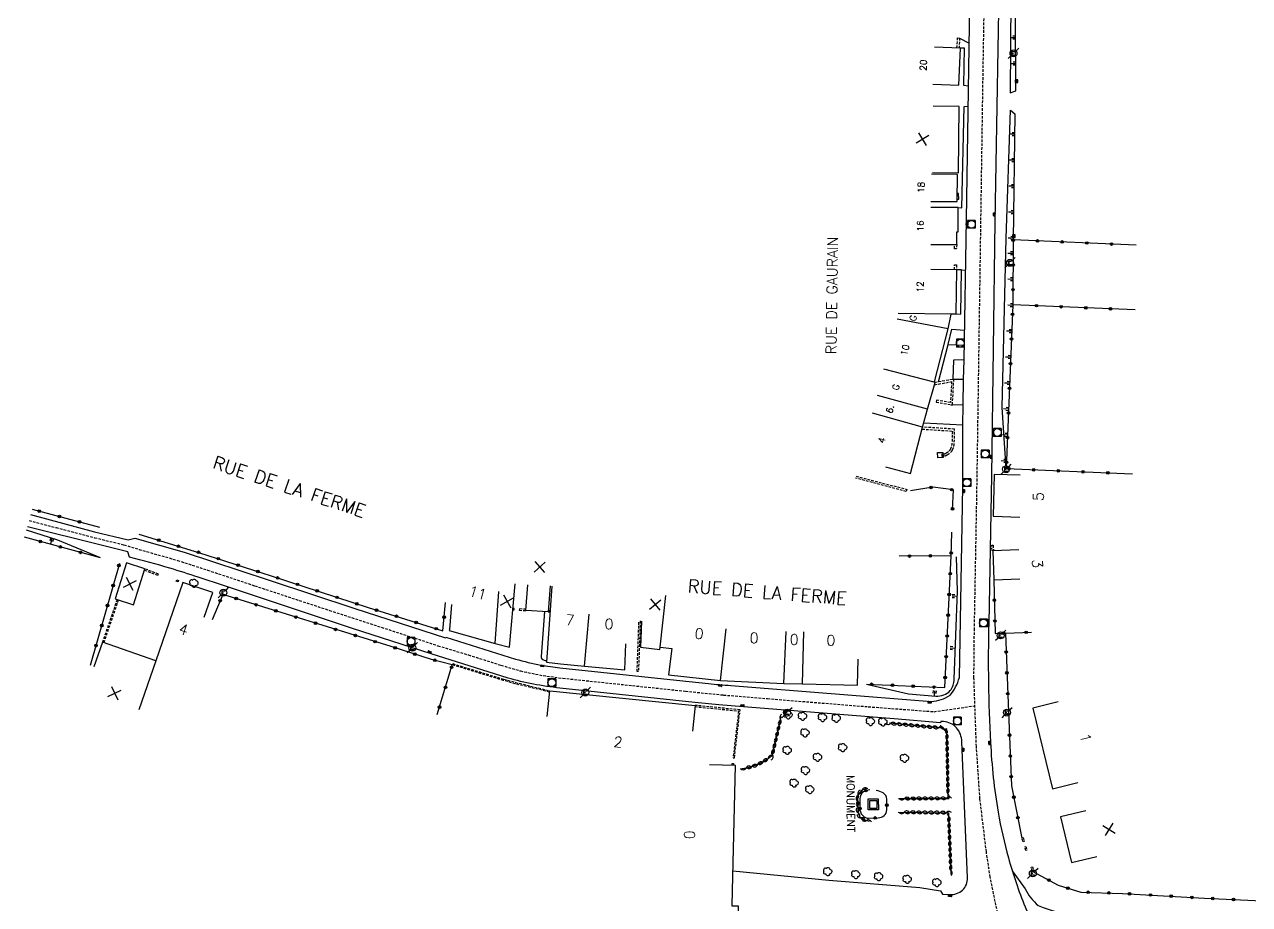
# Model space of a CAD drawing. Header units: millimetres. Extents: x 86000 to 87000, y 139999 to 141000.
# Drawn here: x 86379.5 to 86615, y 140101.5 to 140270.8 of the extents above; entities that cross this region are included whole.
import ezdxf
from ezdxf.enums import TextEntityAlignment as Align

# ---------------------------------------------------------------- set-up
doc = ezdxf.new("R2010")
doc.units = ezdxf.units.MM
doc.linetypes.add('DASHED', pattern=[0.75, 0.5, -0.25])
doc.layers.get('0').update_dxf_attribs({"linetype": 'CONTINUOUS'})
for name, color, linetype in [('W0001', 6, 'DASHED'), ('W0008', 7, 'CONTINUOUS'), ('W0100', 7, 'CONTINUOUS'), ('W0112', 1, 'DASHED'), ('W0211', 2, 'CONTINUOUS'), ('W0300', 7, 'CONTINUOUS'), ('W0310', 3, 'CONTINUOUS'), ('W0322', 7, 'CONTINUOUS'), ('W0330', 7, 'CONTINUOUS'), ('W0334', 7, 'CONTINUOUS'), ('W0400', 7, 'CONTINUOUS'), ('W0420', 7, 'CONTINUOUS'), ('W0471', 7, 'CONTINUOUS'), ('W0984', 7, 'CONTINUOUS'), ('W0989', 7, 'CONTINUOUS'), ('W0991', 7, 'CONTINUOUS'), ('W1102', 7, 'CONTINUOUS')]:
    doc.layers.add(name, color=color, linetype=linetype)
doc.styles.get("Standard").update_dxf_attribs({"font": 'romans.shx', "width": 0.85})

# ---------------------------------------------------------------- blocks, each defined once
blk = doc.blocks.new('T300')
for p, q in [((-0.8, 0.51), (-0.86, 0.34)), ((-0.86, 0.34), (-0.86, 0.17)), ((-0.86, 0.17), (-0.74, 0.06)), ((-0.69, 0.63), (-0.8, 0.51)), ((-0.8, -0.06), (-0.74, 0.06)), ((-0.74, 0.06), (-0.69, 0.11)), ((-0.57, 0.69), (-0.69, 0.63)), ((-0.46, 0.69), (-0.57, 0.69)), ((-0.29, 0.63), (-0.46, 0.69)), ((-0.29, 0.63), (-0.17, 0.74)), ((-0.23, 0.57), (-0.29, 0.63)), ((-0.17, 0.74), (-0.06, 0.8)), ((-0.06, 0.8), (0.06, 0.8)), ((0.06, 0.8), (0.23, 0.74)), ((0.23, 0.74), (0.34, 0.63)), ((0.34, 0.63), (0.4, 0.51)), ((0.46, 0.46), (0.34, 0.46)), ((0.4, 0.51), (0.4, 0.46)), ((0.57, 0.4), (0.46, 0.46)), ((0.57, 0.4), (0.69, 0.29)), ((0.69, 0.29), (0.74, 0.17)), ((0.74, 0.06), (0.69, -0.17)), ((0.74, 0.17), (0.74, 0.06)), ((-0.8, -0.17), (-0.8, -0.06)), ((-0.8, -0.23), (-0.8, -0.17)), ((-0.74, -0.34), (-0.8, -0.23)), ((-0.69, -0.4), (-0.74, -0.34)), ((-0.51, -0.46), (-0.69, -0.4)), ((-0.4, -0.46), (-0.51, -0.46)), ((-0.4, -0.46), (-0.34, -0.46)), ((-0.34, -0.46), (-0.34, -0.4)), ((-0.34, -0.51), (-0.34, -0.46)), ((-0.29, -0.63), (-0.34, -0.51)), ((-0.17, -0.74), (-0.29, -0.63)), ((-0.06, -0.8), (-0.17, -0.74)), ((0.06, -0.8), (-0.06, -0.8)), ((0.17, -0.74), (0.06, -0.8)), ((0.23, -0.69), (0.17, -0.74)), ((0.29, -0.46), (0.23, -0.46)), ((0.29, -0.63), (0.23, -0.69)), ((0.46, -0.4), (0.29, -0.46)), ((0.34, -0.51), (0.29, -0.63)), ((0.34, -0.51), (0.34, -0.46)), ((0.57, -0.34), (0.46, -0.4)), ((0.63, -0.29), (0.57, -0.34)), ((0.69, -0.17), (0.63, -0.29))]:
    blk.add_line(p, q)
blk = doc.blocks.new('T400')
for p, q in [((-0.15, 0.3), (0.15, 0.3)), ((-0.15, -0.25), (-0.15, 0.3)), ((-0.15, 0.15), (0.15, 0.15)), ((-0.15, 0), (0.15, 0)), ((0.15, 0.3), (0.15, -0.25)), ((-0.15, -0.15), (0.15, -0.15)), ((-0.15, -0.25), (-0.15, -0.3)), ((-0.15, -0.3), (0.15, -0.3)), ((0.15, -0.3), (0.15, -0.25))]:
    blk.add_line(p, q)
blk = doc.blocks.new('T420')
for p, q in [((0.75, 0.75), (-0.75, 0.75)), ((-0.75, 0.75), (-0.75, -0.75)), ((0.75, 0.75), (0.75, -0.75)), ((0.75, -0.75), (-0.75, -0.75))]:
    blk.add_line(p, q)
blk.add_ellipse((0, 0), major_axis=(-0.53, 0.53), ratio=1, start_param=3.926991, end_param=10.210176)
blk = doc.blocks.new('T471')
for p, q in [((-0.333334, 0.333334), (-0.333334, -0.333334)), ((-0.333334, 0.333334), (0.333334, 0.333334)), ((-0.333334, 0), (0, 0)), ((0.500001, 0.500001), (1.000002, 1.000002)), ((-0.500001, -0.500001), (-1.000002, -1.000002)), ((-0.333334, -0.333334), (0.333334, -0.333334))]:
    blk.add_line(p, q)
blk.add_ellipse((0, 0), major_axis=(0.471405, 0.471405), ratio=1, start_param=5.4977871438, end_param=11.780972451)
blk = doc.blocks.new('t211o')
at = {"color": 0, "linetype": 'Continuous'}
for p, q in [((-0.29, 0.5), (-0.29, 0)), ((0, 1), (0, 0)), ((0.29, 0.5), (0.29, 0))]:
    blk.add_line(p, q, dxfattribs=at)
blk = doc.blocks.new('t991o')
at = {"color": 0, "linetype": 'Continuous'}
for p, q in [((-1, 1), (1, -1)), ((-1, -1), (1, 1))]:
    blk.add_line(p, q, dxfattribs=at)
blk = doc.blocks.new('t322o')
at = {"color": 0, "linetype": 'Continuous'}
for radius in [0.25, 0.15]:
    blk.add_circle((0, 0), radius, dxfattribs=at)
blk = doc.blocks.new('t310o')
at = {"color": 0, "linetype": 'Continuous'}
for centre, start, end in [((-0.5, 0.38), 216.8699, 323.1304), ((0.5, -0.37), 36.8699, 143.1303)]:
    blk.add_arc(centre, 0.625, start, end, dxfattribs=at)
blk = doc.blocks.new('t330o')
at = {"color": 0, "linetype": 'Continuous'}
for p, q in [((0.25, -0.25), (-0.25, 0.25)), ((-0.25, -0.25), (0.25, 0.25)), ((-0.25, 0.25), (-0.25, -0.25)), ((0.25, 0.25), (-0.25, 0.25)), ((0.25, -0.25), (0.25, 0.25)), ((-0.25, -0.25), (0.25, -0.25)), ((-0.25, -0.25), (-0.25, -0.25))]:
    blk.add_line(p, q, dxfattribs=at)
blk = doc.blocks.new('t112o')
at = {"color": 0, "linetype": 'Continuous'}
for p, q in [((-0.5, 0.5), (0.5, 0.5)), ((-0.5, -0.5), (-0.5, 0.5)), ((0.5, 0.5), (0.5, -0.5)), ((0.5, -0.5), (-0.5, -0.5))]:
    blk.add_line(p, q, dxfattribs=at)

msp = doc.modelspace()

# ---------------------------------------------------------------- linework, layer by layer
at = {"layer": 'W0001', "flags": 128}
msp.add_lwpolyline([(86562.65, 140182.92), (86563.83, 140263.14), (86564.52, 140302.68), (86564.68, 140311.73), (86564.76, 140317.26), (86564.7, 140323.69), (86564.3, 140328.81), (86563.52, 140334.78), (86562.13, 140342.09), (86560.44, 140348.3), (86558.3, 140355.4), (86555.72, 140363.91), (86553.09, 140372.53), (86551.64, 140377.3), (86549.77, 140383.62), (86547.82, 140391.01), (86546.53, 140397.27), (86545.09, 140405.11), (86544.1, 140411.42), (86542.91, 140421.57), (86542.34, 140428.96), (86541.85, 140435.73), (86541.21, 140444.55), (86540.24, 140457.79), (86538.99, 140474.91), (86537.18, 140500.9), (86537.34, 140512.69), (86535.94, 140540.97), (86535.68, 140556.5), (86535.74, 140574.01), (86536.18, 140588.89), (86537.29, 140607.4), (86538.44, 140621.17), (86538.57, 140630.74), (86540.52, 140646.87), (86542.56, 140661.05), (86543.12, 140667.77), (86555.59, 140739.16), (86555.2, 140744), (86566.12, 140805.68), (86567.9, 140808.66), (86577.03, 140862.08), (86580.98, 140884.91), (86580.5, 140888.39), (86588.86, 140937.94)], dxfattribs=at)
at = {"layer": 'W0001'}
for points in [[(86609.77, 140000), (86596.55, 140032.68), (86593.11, 140041.02), (86583.83, 140064.17), (86577.84, 140078.94), (86568.61, 140090.15), (86567.18, 140096.93), (86565.17, 140106.76), (86564.43, 140111.59), (86563.2, 140121.78), (86562.52, 140131.89), (86562.04, 140145.07), (86562.13, 140154.28), (86562.38, 140167.87), (86562.65, 140182.92)], [(86380.34, 140175.34), (86385.55, 140173.97), (86392.95, 140172.04), (86398.6, 140170.67), (86401.52, 140169.78), (86408.89, 140167.68), (86414.67, 140165.8), (86423.77, 140162.78), (86438.1, 140158.06), (86458.98, 140151.26), (86464.85, 140149.48), (86471.09, 140147.51), (86474.82, 140146.41), (86479.2, 140145.5), (86482.99, 140145), (86506.58, 140142.51), (86513.88, 140141.77), (86522.35, 140141.07), (86541.73, 140139.52), (86554.38, 140138.56), (86562.23, 140139.7)]]:
    msp.add_lwpolyline(points, dxfattribs=at)
at = {"layer": 'W0008'}
for points in [[(86559.88, 140181.89), (86559.89, 140193.66), (86559.97, 140197.55), (86560.04, 140202.48), (86560.15, 140206.2), (86560.59, 140233.27), (86561.32, 140278.9)], [(86559.45, 140266.3), (86560.19, 140266.27), (86560.03, 140259.1), (86560.99, 140259.01)], [(86558.84, 140237.15), (86559.12, 140237.15), (86559.1, 140238.27), (86558.86, 140238.27)]]:
    msp.add_lwpolyline(points, dxfattribs=at)
at = {"layer": 'W0008', "flags": 128}
for points in [[(86566.84, 140277.15), (86566.07, 140232.97), (86565.42, 140183.95)], [(86559.29, 140268.17), (86561.14, 140267.2)], [(86559.03, 140235.54), (86559.74, 140235.51), (86560.14, 140255.03), (86560.92, 140255.06)], [(86558.65, 140215.1), (86559.53, 140215.04), (86559.64, 140223.55), (86560.44, 140223.54)], [(86559.64, 140223.55), (86558.75, 140223.56)], [(86555.22, 140202.01), (86557.06, 140209.19), (86557.81, 140212.13), (86560.21, 140211.98)], [(86557.06, 140209.19), (86560.16, 140209.1)], [(86560.11, 140206.24), (86558.13, 140206.19), (86558.01, 140202.55), (86560.07, 140202.51)], [(86559.97, 140197.55), (86557.91, 140197.6)], [(86559.89, 140193.66), (86552.39, 140194.09)], [(86380.65, 140176.52), (86392.93, 140173.14), (86399.39, 140171.66), (86400.66, 140171.98)], [(86399.67, 140168.31), (86399.34, 140169.29), (86394.22, 140170.63), (86380.02, 140174.15)], [(86515.69, 140107.97), (86534.13, 140106.13), (86551.66, 140104.74), (86555.64, 140104.11), (86556.02, 140103.45)]]:
    msp.add_lwpolyline(points, dxfattribs=at)
for points in [[(86565.42, 140183.95), (86564.89, 140155.62, 0.0192), (86565.23, 140132.66, 0.0287), (86566.68, 140119.21, 0.0246), (86568.68, 140110.44, 0.0295), (86571.88, 140101.01), (86574.97, 140093.48), (86579.43, 140082.45), (86587.7, 140062.09, 0.1435), (86590.61, 140059.04, 0.0513), (86592.86, 140057.72, 0.098), (86596.34, 140057.04, 0.0969), (86598.76, 140057.43), (86637.55, 140072.88), (86689.54, 140093.69, 0.0392), (86698.15, 140098.23, 0.0554), (86704.15, 140103.35, 0.0379), (86708.24, 140108.39, 0.0657), (86712.83, 140117.11), (86713.85, 140119.96), (86717.4, 140131.06)], [(86400.66, 140171.98), (86410.18, 140169.25), (86426.51, 140163.84), (86442.99, 140158.43), (86460.4, 140152.78), (86460.47, 140152.92), (86473.9, 140148.67, 0.0178), (86478.78, 140147.53, 0.0192), (86482.41, 140147.02), (86506.04, 140144.53, 0.0008), (86511, 140143.96, 0.0072), (86515.29, 140143.61), (86553.87, 140140.5, 0.1191), (86557.44, 140141.71, 0.1068), (86559.24, 140145.13), (86559.88, 140181.89)], [(86556.02, 140103.45), (86557.42, 140103.38, 0.1964), (86559.84, 140104.21, 0.2124), (86560.82, 140106.64), (86559.73, 140132.77, 0.1736), (86558.67, 140135.48, 0.2014), (86556.21, 140136.65), (86555.66, 140136.66), (86555.62, 140136.43), (86546.71, 140137.17), (86517.72, 140139.47), (86513, 140139.87), (86508.36, 140140.36), (86482.39, 140143.1, -0.0206), (86477.32, 140143.88, -0.0296), (86472.45, 140145.04), (86457.68, 140149.69), (86442.57, 140154.6), (86417.92, 140162.76), (86412.88, 140164.43, 0.0068), (86407.42, 140166.17, 0.0086), (86399.67, 140168.31)], [(86569.41, 140107.95), (86571.88, 140104.45, 0.0932), (86574.41, 140101.27, 0.1335), (86582.34, 140099.91), (86590.79, 140099.65), (86607.28, 140099.01), (86623.52, 140098.02), (86648.56, 140097.02), (86671.5, 140095.69), (86677.68, 140095.25), (86677.87, 140098.07), (86677.87, 140098.07), (86691.38, 140097.28), (86691.25, 140098.98)]]:
    msp.add_lwpolyline(points, format="xyb", dxfattribs=at)
at = {"layer": 'W0100'}
for points in [[(86554.16, 140259.33), (86559.16, 140259.13), (86559.45, 140266.23), (86554.45, 140266.44)], [(86554.05, 140242.32), (86559.05, 140242.26), (86559.22, 140255.03), (86554.22, 140255.09)], [(86553.75, 140236.72), (86558.83, 140236.71), (86558.91, 140241.93), (86553.91, 140242.01)], [(86553.73, 140228.46), (86558.73, 140228.45), (86558.73, 140230.9), (86559.02, 140230.88), (86559.03, 140235.54), (86553.74, 140235.56)], [(86545.02, 140185.66), (86549.86, 140184.4), (86552.18, 140193.33), (86553.13, 140196.77), (86554.57, 140201.89), (86554.4, 140201.94), (86554.5, 140202.29), (86557.09, 140212.2), (86557.64, 140215.03), (86557.66, 140215.11), (86557.77, 140215.11), (86558.65, 140215.1), (86558.75, 140223.56), (86553.75, 140223.62)], [(86570.91, 140184.06), (86565.91, 140184.18), (86565.71, 140176.15)], [(86480.55, 140162.76), (86480.18, 140157.77), (86475.9, 140158.02), (86476.27, 140163)], [(86479.97, 140137.61), (86480.47, 140142.58), (86508.44, 140139.78), (86507.94, 140134.81)], [(86578.22, 140140.45), (86573.36, 140139.26), (86577.16, 140123.73), (86582.02, 140124.92)], [(86583.56, 140119.48), (86578.7, 140118.3), (86580.83, 140109.52), (86585.69, 140110.7)]]:
    msp.add_lwpolyline(points, dxfattribs=at)
at = {"layer": 'W0100', "flags": 128}
for points in [[(86565.71, 140176.15), (86570.84, 140176.02)], [(86570.65, 140169.71), (86565.66, 140169.53), (86565.86, 140163.94), (86570.85, 140164.12)], [(86414.05, 140156.74), (86415.68, 140161.47), (86409.94, 140163.4), (86404.75, 140148.33), (86394.47, 140151.93), (86392.82, 140147.21)], [(86461.6, 140159.16), (86461.17, 140154.37), (86461.12, 140154.18), (86469.97, 140151.71), (86472.74, 140150.97), (86473.83, 140163.18)], [(86480.9, 140162.74), (86479.82, 140148.11), (86482.55, 140147.76), (86487.18, 140147.35), (86494.9, 140146.6), (86495.08, 140151.6)], [(86498.14, 140155.99), (86497.95, 140150.96), (86501.65, 140150.55), (86501.7, 140150.95), (86503.92, 140150.7), (86503.28, 140145.67), (86513.3, 140144.57), (86525.46, 140143.99), (86529.07, 140143.9), (86539.64, 140143.68), (86539.75, 140148.68)], [(86506.4, 140082.15), (86516.36, 140081.23), (86516.78, 140101.12), (86515.53, 140101.14), (86515.6, 140104.16), (86516.17, 140128.19), (86511.17, 140128.31)]]:
    msp.add_lwpolyline(points, dxfattribs=at)
for points in [[(86402.58, 140166.05), (86399.1, 140167.18), (86396.92, 140160.25), (86400.4, 140159.12)], [(86543.65, 140121.78), (86543.66, 140119.65), (86541.73, 140119.65), (86541.71, 140121.78)], [(86543.35, 140121.48), (86543.36, 140119.95), (86542.02, 140119.95), (86542.01, 140121.48)]]:
    msp.add_lwpolyline(points, close=True, dxfattribs=at)
at = {"layer": 'W0112'}
for p, q in [((86397.27, 140160.14), (86394.47, 140151.93)), ((86397.51, 140160.06), (86394.71, 140151.85)), ((86480.18, 140157.77), (86480.53, 140157.75)), ((86480.2, 140158.02), (86480.55, 140158))]:
    msp.add_line(p, q, dxfattribs=at)
for points in [[(86558.78, 140266.26), (86558.89, 140268.19), (86559.29, 140268.17), (86559.18, 140266.24)], [(86558.73, 140228.45), (86558.71, 140227.62), (86558.31, 140227.63), (86558.33, 140228.46)], [(86558.3, 140223.57), (86558.3, 140224.51), (86558.7, 140224.51), (86558.7, 140223.57)], [(86554.45, 140201.46), (86557.76, 140202.06), (86557.53, 140198.04), (86554.85, 140198.52), (86554.78, 140198.13), (86557.62, 140197.62), (86557.91, 140197.6), (86558.18, 140202.5), (86557.93, 140202.49), (86554.57, 140201.89)], [(86539.39, 140183.87), (86549.14, 140181.34), (86549.04, 140180.95), (86539.29, 140183.48)], [(86565.66, 140169.53), (86565.54, 140169.6), (86565.47, 140170.59), (86565.72, 140170.61), (86565.8, 140169.53)], [(86402.5, 140165.81), (86405.18, 140164.8), (86405.27, 140165.03), (86402.58, 140166.05)], [(86473.38, 140158.19), (86473.6, 140158.17), (86473.63, 140158.42), (86473.4, 140158.44)], [(86475.92, 140158.26), (86474.63, 140158.34), (86474.62, 140158.09), (86475.9, 140158.02)], [(86497.88, 140156.02), (86497.53, 140146.3), (86497.28, 140146.31), (86497.63, 140156.04)], [(86480.45, 140142.33), (86473.83, 140143.95), (86471.58, 140144.56), (86461.74, 140147.57), (86461.82, 140147.81), (86471.65, 140144.8), (86473.89, 140144.2), (86480.47, 140142.58)], [(86508.41, 140139.53), (86516.79, 140138.7), (86515.73, 140129.7), (86515.98, 140129.67), (86517.07, 140138.92), (86508.44, 140139.78)], [(86515.55, 140128.2), (86515.56, 140128.62), (86515.81, 140128.61), (86515.8, 140128.2)]]:
    msp.add_lwpolyline(points, dxfattribs=at)
msp.add_lwpolyline([(86552.08, 140192.93), (86557.89, 140192.55), (86557.87, 140190.4, -0.056263), (86557.79, 140189.76, -0.050675), (86557.55, 140189.07, -0.097848), (86557.36, 140188.81, -0.051781), (86556.71, 140188.32, -0.073155), (86556.39, 140188.19, -0.054678), (86555.87, 140188.12), (86555.88, 140187.72, 0.054678), (86556.49, 140187.8, 0.073155), (86556.91, 140187.98, 0.051781), (86557.63, 140188.51, 0.097848), (86557.91, 140188.9, 0.050675), (86558.18, 140189.67, 0.056263), (86558.27, 140190.4), (86558.29, 140192.93), (86552.18, 140193.33)], format="xyb", dxfattribs=at)
for points in [[(86409.03, 140163.54), (86408.66, 140163.67), (86408.75, 140163.91), (86409.11, 140163.78)], [(86571.49, 140114.33), (86571.75, 140113.63), (86571.51, 140113.54), (86571.25, 140114.25)], [(86572.02, 140111.83), (86571.8, 140112.58), (86572.03, 140112.65), (86572.26, 140111.9)], [(86573.27, 140107.89), (86573.04, 140108.64), (86573.28, 140108.71), (86573.51, 140107.96)]]:
    msp.add_lwpolyline(points, close=True, dxfattribs=at)
at = {"layer": 'W0211'}
msp.add_lwpolyline([(86569.46, 140327.57), (86569.62, 140320.19), (86569.24, 140293.67), (86568.99, 140257.62), (86570.09, 140258.01), (86569.98, 140285.06), (86570.27, 140293.35), (86570.61, 140320.13), (86570.39, 140327.32)], close=True, dxfattribs=at)
msp.add_lwpolyline([(86568.24, 140185.33), (86567.5, 140197.09), (86568.21, 140229.67), (86569.05, 140254.3), (86569.93, 140253.58), (86569.6, 140229.34)], dxfattribs=at)
at = {"layer": 'W0211', "flags": 128}
msp.add_lwpolyline([(86394.1, 140168.17), (86385.86, 140171.55), (86379.84, 140173.49)], dxfattribs=at)
msp.add_lwpolyline([(86541.36, 140143.88), (86549.46, 140141.97), (86554.73, 140141.58, 0.2257), (86557.49, 140142.61, 0.1651), (86558.23, 140144.79), (86558.88, 140161.75), (86558.68, 140168.35)], format="xyb", dxfattribs=at)
at = {"layer": 'W0310', "flags": 128}
for points in [[(86517.1, 140127.55, 0.0544), (86520.25, 140128.32, 0.0585), (86523.24, 140130.12), (86524.97, 140137.61)], [(86541.61, 140123.8, 0.0989), (86540.34, 140123.25, 0.2293), (86539.63, 140121.84), (86539.73, 140119.36, 0.1598), (86540.13, 140118.34, 0.1567), (86541.91, 140117.5)]]:
    msp.add_lwpolyline(points, format="xyb", dxfattribs=at)
for points in [[(86547.52, 140121.83), (86557.08, 140121.89), (86556.85, 140134.58), (86556.14, 140135.41), (86545.81, 140136.33)], [(86547.49, 140119.23), (86557.16, 140119.13), (86557.62, 140107.25)]]:
    msp.add_lwpolyline(points, dxfattribs=at)
at = {"layer": 'W0322'}
for points in [[(86593.25, 140228.34), (86569.6, 140229.34), (86569.53, 140216.87), (86568.24, 140185.33), (86592.51, 140184.31)], [(86557.93, 140177.39), (86558.1, 140181.23), (86554.11, 140181.75), (86549.84, 140181.07)], [(86557.66, 140168.57), (86547.66, 140168.49)], [(86568.09, 140153.69), (86573.09, 140153.87)]]:
    msp.add_lwpolyline(points, dxfattribs=at)
at = {"layer": 'W0322', "flags": 128}
for points in [[(86593.04, 140215.88), (86569.53, 140216.87)], [(86380.93, 140177.53), (86393.9, 140174.04)], [(86394.1, 140168.17), (86379.47, 140172.12)], [(86401.45, 140172.71), (86412.96, 140169.22), (86426.92, 140164.7), (86445.58, 140158.6), (86459.92, 140154.12), (86460.41, 140159.55)], [(86541.36, 140143.88), (86556.42, 140143.21), (86557.66, 140168.57), (86557.8, 140173.07), (86557.8, 140173.11)], [(86397.75, 140167.1), (86392.12, 140147.46)], [(86565.86, 140163.94), (86566.15, 140153.61), (86568.09, 140153.69), (86568.68, 140138.49), (86569.28, 140124.3), (86571.27, 140114.25)], [(86458.85, 140138), (86461.74, 140147.57), (86457.73, 140148.61), (86449.96, 140151.08), (86417.6, 140161.12), (86415.56, 140156.22)], [(86573.27, 140107.89), (86578.26, 140105.18), (86582.58, 140103.86), (86590.62, 140103.61), (86606.41, 140102.68), (86629.93, 140101.57), (86631.48, 140111.45)]]:
    msp.add_lwpolyline(points, dxfattribs=at)
msp.add_lwpolyline([(86542.05, 140123.5, 0.1279), (86540.78, 140123.15, 0.2301), (86540.11, 140121.79), (86540.12, 140119.64, 0.2294), (86540.89, 140118.4, 0.1682), (86541.75, 140118.08), (86543.65, 140118.14, 0.1694), (86544.75, 140118.57, 0.2164), (86545.3, 140119.66), (86545.27, 140121.76, 0.2238), (86544.61, 140122.92, 0.1183), (86543.26, 140123.37)], format="xyb", dxfattribs=at)
at = {"layer": 'W0334', "flags": 128}
msp.add_lwpolyline([(86479.44, 140157.82), (86478.8, 140149.21, 0.1939), (86478.97, 140148.72, 0.190071), (86479.84, 140148.38)], format="xyb", dxfattribs=at)
at = {"layer": 'W1102'}
for p, q in [((86469.97, 140151.71), (86470.68, 140161.69)), ((86501.7, 140150.95), (86502.79, 140160.89)), ((86487.18, 140147.35), (86488.05, 140157.31)), ((86513.3, 140144.57), (86514.39, 140154.51)), ((86525.46, 140143.99), (86525.93, 140153.98)), ((86529.07, 140143.9), (86529.31, 140153.9)), ((86404.75, 140148.33), (86401.44, 140138.89))]:
    msp.add_line(p, q, dxfattribs=at)
at = {"layer": 'W1102', "flags": 128}
for points in [[(86557.09, 140212.2), (86547.25, 140214.11)], [(86557.64, 140215.03), (86547.48, 140215.16)], [(86554.4, 140201.94), (86544.73, 140204.47)], [(86553.13, 140196.77), (86543.49, 140199.42)], [(86552.18, 140193.33), (86542.54, 140195.99)]]:
    msp.add_lwpolyline(points, dxfattribs=at)

# ---------------------------------------------------------------- block references
at = {"layer": 'W0112', "rotation": 92.36928454972468}
msp.add_blockref('t112o', (86555.58, 140187.93), dxfattribs=at)
at = {"layer": 'W0211'}
for p, rotation in [((86570.05, 140268.3), 90.2343236004496), ((86570.07, 140263.3), 90.2343236004663), ((86569.88, 140249.72), 89.21873667135613), ((86569.81, 140244.72), 89.21873667133111), ((86569.74, 140239.72), 89.21873667133923), ((86569.68, 140234.73), 89.21873667132255), ((86569.61, 140229.73), 89.21873667133111), ((86569.59, 140226.81), 89.6744331953473), ((86569.56, 140221.81), 89.67443319533896), ((86569.53, 140216.81), 87.65826632895072), ((86569.33, 140211.81), 87.65826632895838), ((86569.12, 140206.82), 87.65826632895906), ((86568.92, 140201.82), 87.65826632897503), ((86568.71, 140196.83), 87.65826632895072), ((86568.51, 140191.83), 87.65826632896672), ((86568.3, 140186.84), 87.65826632904236), ((86384.82, 140171.89), 162.149127835948), ((86557.84, 140160.78), 267.7946005337477), ((86557.46, 140150.79), 267.7946005337477), ((86554.55, 140142.6), 175.8314330013193)]:
    msp.add_blockref('t211o', p, dxfattribs=dict(at, rotation=rotation))
at = {"layer": 'W0300'}
for p in [(86412.09, 140163.25), (86526.35, 140137.94), (86529.13, 140137.66), (86532.97, 140137.44), (86535.61, 140137.29), (86542.18, 140136.66), (86544.58, 140136.55), (86529.59, 140134.49), (86526.18, 140131.1), (86536.83, 140131.63), (86532.01, 140129.78), (86548.74, 140129.58), (86529.7, 140127.24), (86527.48, 140124.81), (86530.52, 140123.57), (86533.95, 140107.76), (86539.36, 140107.22), (86543.75, 140106.81), (86549.26, 140106.29), (86554.96, 140105.66)]:
    msp.add_blockref('T300', p, dxfattribs=at)
at = {"layer": 'W0310'}
for p, rotation in [((86524.84, 140137.05), 76.97042577730822), ((86524.32, 140134.79), 76.97042577730822), ((86524.58, 140135.92), 76.97042577730822), ((86546.02, 140136.31), 174.8859304783793), ((86547.17, 140136.21), 174.8859304783793), ((86548.32, 140136.11), 174.8859304783793), ((86549.47, 140136), 174.8859304783793), ((86550.62, 140135.9), 174.8859304783793), ((86551.77, 140135.8), 174.8859304783793), ((86552.92, 140135.69), 174.8859304783793), ((86554.07, 140135.59), 174.8859304783793), ((86555.22, 140135.49), 174.8859304783793), ((86556.29, 140135.23), 130.4949129127639), ((86523.8, 140132.54), 76.97042577730822), ((86524.06, 140133.67), 76.97042577730822), ((86556.85, 140134.28), 91.04646231923135), ((86556.87, 140133.12), 91.04646231923135), ((86523.28, 140130.29), 76.97042577730822), ((86523.54, 140131.42), 76.97042577730822), ((86556.89, 140131.97), 91.04646231923135), ((86556.91, 140130.81), 91.04646231923135), ((86519.35, 140128.02), 16.21689620186264), ((86520.44, 140128.41), 25.24165833663757), ((86521.47, 140128.94), 29.66048614454477), ((86522.45, 140129.55), 34.07931395245188), ((86556.94, 140129.66), 91.04646231923135), ((86556.96, 140128.51), 91.04646231923135), ((86518.23, 140127.75), 11.79489817278755), ((86556.98, 140127.35), 91.04646231923135), ((86557, 140126.2), 91.04646231923135), ((86557.02, 140125.04), 91.04646231923135), ((86540.54, 140123.38), 210.8330717964404), ((86557.04, 140123.89), 91.04646231923135), ((86557.06, 140122.73), 91.04646231923135), ((86539.78, 140122.54), 246.2077478453214), ((86539.64, 140121.41), 272.3884435357033), ((86548.67, 140121.83), 0.4160091674568629), ((86549.83, 140121.84), 0.4160091674568629), ((86550.98, 140121.85), 0.4160091674568629), ((86552.14, 140121.86), 0.4160091674568629), ((86553.29, 140121.87), 0.4160091674568629), ((86554.45, 140121.88), 0.4160091674568629), ((86555.6, 140121.88), 0.4160091674568629), ((86556.76, 140121.89), 0.4160091674568629), ((86539.76, 140119.1), 281.7843490549346), ((86539.69, 140120.25), 272.3884435357033), ((86548.64, 140119.22), 359.4329035473224), ((86549.8, 140119.21), 359.4329035473224), ((86550.95, 140119.19), 359.4329035473224), ((86552.1, 140119.18), 359.4329035473224), ((86553.26, 140119.17), 359.4329035473224), ((86554.41, 140119.16), 359.4329035473224), ((86555.57, 140119.15), 359.4329035473224), ((86556.72, 140119.14), 359.4329035473224), ((86557.19, 140118.42), 272.2033944184748), ((86540.36, 140118.14), 322.4600478508403), ((86541.38, 140117.62), 342.9359041355767), ((86557.24, 140117.26), 272.2033944184748), ((86557.28, 140116.11), 272.2033944184748), ((86557.32, 140114.96), 272.2033944184748), ((86557.37, 140113.8), 272.2033944184748), ((86557.41, 140112.65), 272.2033944184748), ((86557.46, 140111.49), 272.2033944184748), ((86557.5, 140110.34), 272.2033944184748), ((86557.55, 140109.18), 272.2033944184748), ((86557.59, 140108.03), 272.2033944184748)]:
    msp.add_blockref('t310o', p, dxfattribs=dict(at, rotation=rotation))
at = {"layer": 'W0322'}
for p, rotation in [((86569.6, 140229.25), 269.6744331952888), ((86574.27, 140229.14), 177.58681498188), ((86579.01, 140228.94), 177.58681498188), ((86583.76, 140228.74), 177.58681498188), ((86588.5, 140228.54), 177.58681498188), ((86569.58, 140224.5), 269.6744331952888), ((86569.55, 140219.75), 269.6744331952888), ((86574.06, 140216.68), 177.5868149818553), ((86578.8, 140216.48), 177.5868149818553), ((86583.55, 140216.28), 177.5868149818553), ((86588.3, 140216.08), 177.5868149818553), ((86569.46, 140215), 267.6582663289829), ((86569.26, 140210.26), 267.6582663289829), ((86569.07, 140205.51), 267.6582663289829), ((86568.87, 140200.77), 267.6582663289829), ((86568.68, 140196.02), 267.6582663289829), ((86568.49, 140191.27), 267.6582663289829), ((86568.29, 140186.53), 267.6582663289829), ((86568.78, 140185.31), 177.5868149818185), ((86573.53, 140185.11), 177.5868149818185), ((86578.27, 140184.91), 177.5868149818185), ((86583.02, 140184.71), 177.5868149818185), ((86587.77, 140184.51), 177.5868149818185), ((86553.79, 140181.7), 188.9836404006068), ((86557.76, 140181.28), 172.6562101489505), ((86557.94, 140177.59), 87.46841530780834), ((86382.32, 140177.16), 344.9487384915062), ((86386.18, 140176.12), 344.9487384915062), ((86390.04, 140175.08), 344.9487384915062), ((86382.51, 140171.3), 164.8828150379584), ((86405.28, 140171.55), 343.1452599754102), ((86386.37, 140170.26), 164.8828150379584), ((86390.23, 140169.21), 164.8828150379584), ((86409.1, 140170.39), 343.1452599754102), ((86412.93, 140169.23), 343.1452599754102), ((86549.66, 140168.51), 180.4496604788199), ((86553.66, 140168.54), 180.4496604788199), ((86557.67, 140169.11), 88.16329638969067), ((86397.63, 140166.68), 253.9962160137723), ((86416.74, 140168), 342.0584729961036), ((86420.54, 140166.77), 342.0584729961036), ((86424.35, 140165.53), 342.0584729961036), ((86428.15, 140164.3), 341.9123198014889), ((86557.49, 140165.12), 87.20359785200382), ((86396.53, 140162.84), 253.9962160137723), ((86431.95, 140163.06), 341.9123198014889), ((86435.76, 140161.81), 341.9123198014889), ((86557.29, 140161.12), 87.20359785200382), ((86395.42, 140158.99), 253.9962160137723), ((86417.1, 140159.91), 247.3581539683203), ((86420.17, 140160.33), 162.7646268464314), ((86423.99, 140159.14), 162.7646268464314), ((86439.56, 140160.57), 341.9123198014889), ((86443.36, 140159.33), 341.9123198014889), ((86565.97, 140160.01), 271.6209315347559), ((86427.81, 140157.96), 162.7646268464314), ((86431.63, 140156.77), 162.7646268464314), ((86447.17, 140158.11), 342.6509352710126), ((86450.99, 140156.92), 342.6509352710126), ((86460.16, 140156.75), 84.87280856283267), ((86557.1, 140157.13), 87.20359785200382), ((86394.32, 140155.15), 253.9962160137723), ((86435.45, 140155.59), 162.7646268464314), ((86439.27, 140154.4), 162.7646268464314), ((86454.81, 140155.72), 342.6509352710126), ((86458.62, 140154.53), 342.6509352710126), ((86566.08, 140156.01), 271.6209315347559), ((86443.09, 140153.22), 162.7646268464314), ((86446.91, 140152.03), 162.7646268464314), ((86556.9, 140153.13), 87.20359785200382), ((86567.75, 140153.67), 2.288726869280354), ((86572.09, 140153.83), 2.055137758530873), ((86393.22, 140151.3), 253.9962160137723), ((86450.73, 140150.84), 162.3371176452894), ((86454.54, 140149.63), 162.3371176452894), ((86568.23, 140150.04), 272.2167481820143), ((86458.36, 140148.45), 165.5195028474231), ((86461.6, 140147.09), 73.17072602324487), ((86556.71, 140149.14), 87.20359785200382), ((86556.51, 140145.14), 87.20359785200382), ((86568.39, 140146.04), 272.2167481820143), ((86460.44, 140143.26), 73.17072602324487), ((86542.37, 140143.84), 357.4443957127051), ((86546.36, 140143.66), 357.4443957127051), ((86550.36, 140143.48), 357.4443957127051), ((86554.36, 140143.3), 357.4443957127051), ((86568.54, 140142.04), 272.2167481820143), ((86459.28, 140139.43), 73.17072602324487), ((86568.7, 140138.04), 272.4014089538366), ((86568.87, 140134.05), 272.4014089538366), ((86569.04, 140130.05), 272.4014089538366), ((86569.2, 140126.05), 272.4014089538366), ((86541.29, 140123.37), 197.6714311116008), ((86569.71, 140122.1), 281.2059995696485), ((86540.12, 140119.92), 270.4660905652821), ((86545.29, 140120.58), 90.86514815485326), ((86543.03, 140118.12), 1.867417115244024), ((86570.49, 140118.18), 281.2059995696485), ((86576.43, 140106.17), 331.4943156885288), ((86580.1, 140104.62), 343.035509558055), ((86583.99, 140103.82), 358.2144552554125), ((86587.98, 140103.69), 358.2144552554125), ((86591.98, 140103.53), 356.6418938657426), ((86595.97, 140103.29), 356.6418938657426), ((86599.97, 140103.06), 356.6418938657426), ((86603.96, 140102.83), 356.6418938657426), ((86607.95, 140102.61), 357.2821267043367), ((86611.95, 140102.42), 357.2821267043367)]:
    msp.add_blockref('t322o', p, dxfattribs=dict(at, rotation=rotation))
at = {"layer": 'W0330'}
for p in [(86570.23, 140259.9), (86569.71, 140230.07)]:
    msp.add_blockref('t330o', p, dxfattribs=at)
at = {"layer": 'W0400'}
for p, rotation in [((86565.94, 140234.27), 358.9908276245705), ((86560.73, 140232.55), 179.0694193454713), ((86565.31, 140187.64), 359.2407957548291), ((86560.07, 140181.01), 358.9990908441157), ((86457.34, 140150.06), 251.2776131817893), ((86479.09, 140147.37), 80.97052279757875), ((86513.27, 140143.59), 85.44283193276239), ((86553.52, 140140.36), 265.4725129251989), ((86517.55, 140139.78), 85.39193772374891), ((86559.95, 140131.24), 2.226283714848609), ((86565.07, 140132.57), 2.64534616405996), ((86557.48, 140103.18), 90)]:
    msp.add_blockref('T400', p, dxfattribs=dict(at, rotation=rotation))
at = {"layer": 'W0420'}
for p in [(86561.56, 140232.32), (86559.41, 140209.47), (86566.56, 140192.29), (86564.21, 140188.15), (86560.67, 140182.64), (86563.87, 140155.63), (86453.81, 140152.08), (86480.87, 140144.13), (86558.84, 140136.76)]:
    msp.add_blockref('T420', p, dxfattribs=at)
at = {"layer": 'W0471'}
for p in [(86569.65, 140265.22), (86568.96, 140224.93), (86568.23, 140185.2), (86417.72, 140161.46), (86567.18, 140153.24), (86454.06, 140150.86), (86487.32, 140142.25), (86526.1, 140138.39), (86568.38, 140138.39), (86573.37, 140107.48)]:
    msp.add_blockref('T471', p, dxfattribs=at)
at = {"layer": 'W0991'}
for p, rotation in [((86552.14, 140248.74), 345.8957449125902), ((86478.52, 140166.38), 356.7795033199346), ((86399.75, 140163.15), 71.93503914880333), ((86472.26, 140159.79), 344.9766831046203), ((86500.73, 140159.2), 353.7244411621502), ((86396.8, 140142.11), 340.6775897838627), ((86588.02, 140115.92), 283.6409351298231)]:
    msp.add_blockref('t991o', p, dxfattribs=dict(at, rotation=rotation))

# ---------------------------------------------------------------- texts
at = {"layer": 'W0984'}
msp.add_text('MONUMENT', height=1.5, rotation=270.4717, dxfattribs=at).set_placement((86538.36, 140120.87), align=Align.MIDDLE)
at = {"layer": 'W0989'}
for s, height, rotation, p in [('RUE DE GAURAIN', 2, 89.1539, (86534.73, 140218.64)), ('RUE DE LA FERME', 2.5, 341.7495, (86430.39, 140181.85)), ('RUE DE LA FERME', 2.5, 355.3922, (86522.29, 140161.56))]:
    msp.add_text(s, height=height, rotation=rotation, dxfattribs=at).set_placement(p, align=Align.MIDDLE)
at = {"layer": 'W0991'}
for s, height, rotation, p in [('20', 1.25, 87.678, (86552.31, 140262.96)), ('18', 1.25, 89.1149, (86551.88, 140239.43)), ('16', 1.25, 89.8715, (86551.74, 140232.01)), ('12', 1.25, 89.3015, (86551.71, 140220.3)), ('G', 1.25, 79.0392, (86550.36, 140214.28)), ('10', 1.25, 75.3361, (86548.79, 140208.14)), ('G', 1.25, 75.3361, (86547.04, 140201)), ('6.', 1.25, 75.3361, (86545.9, 140196.78)), ('4', 1.25, 75.3361, (86544.34, 140190.79)), ('5', 2, 88.4189, (86574.45, 140179.94)), ('3', 2, 272.0551, (86574.25, 140167.04)), ('11', 2, 344.4148, (86466.64, 140161.44)), ('7', 2, 354.1488, (86484.37, 140156.19)), ('4', 2, 341.3393, (86410.09, 140154.38)), ('0', 2, 354.4197, (86491.87, 140155.44)), ('0', 2, 353.7244, (86509.22, 140153.57)), ('0', 2, 357.2757, (86519.78, 140152.77)), ('0', 2, 358.5786, (86527.47, 140152.45)), ('0', 2, 358.7736, (86534.54, 140152.29)), ('2', 2, 354.2753, (86493.61, 140132.72)), ('1', 2, 283.7639, (86583.52, 140133.52)), ('0', 2, 88.631, (86507.35, 140114.87))]:
    msp.add_text(s, height=height, rotation=rotation, dxfattribs=at).set_placement(p, align=Align.MIDDLE)

doc.saveas('drawing.dxf')
